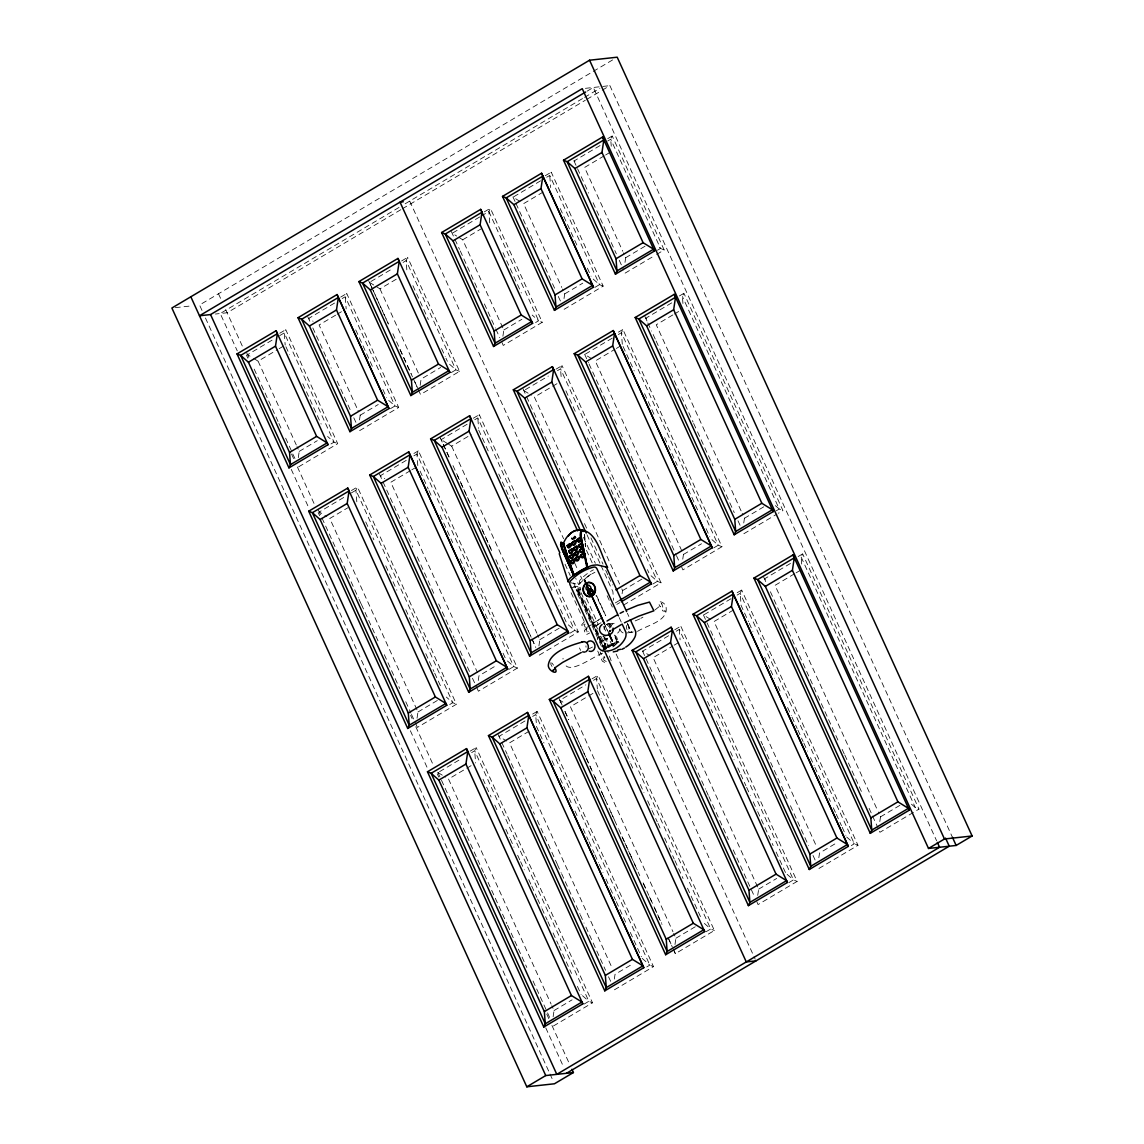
<?xml version="1.0" encoding="UTF-8"?>
<svg xmlns="http://www.w3.org/2000/svg" width="1144" height="1144" viewBox="0 0 1144 1144"><rect width="100%" height="100%" fill="white"/><g stroke="black" fill="none" stroke-linecap="round" stroke-linejoin="round"><path stroke-width="0.75" stroke-dasharray="5 3.75" d="M562.977 659.058L563.077 658.272M298.298 457.643L299.213 451.394L297.011 446.56M359.516 419.891L360.203 415.215L358 410.381M420.177 385.328L421.092 379.093L440.64 367.481M417.045 718.217L417.975 711.983L329.787 518.475L347.833 507.764M502.902 336.25L503.818 330.001L462.705 239.782L458.201 236.994M478.263 680.48L478.964 675.789L497.011 665.079M564.021 298.57L564.707 293.879L562.505 289.046M538.924 645.917L539.839 639.668L537.623 634.791M624.996 262.376L625.697 257.7L623.494 252.867M553.124 1016.787L554.039 1010.552L551.823 1005.69M622.107 593.707L622.579 590.59L620.348 585.714M614.328 979.049L615.029 974.359L633.075 963.648M682.768 559.144L683.454 554.468L595.28 360.961L614.828 349.349M674.989 944.486L675.918 938.237L673.702 933.39M743.757 522.965L744.444 518.275L742.227 513.399M757.714 895.394L758.644 889.16L653.138 657.657L672.701 646.06M818.832 857.714L819.533 853.038L837.58 842.327M879.822 821.535L880.508 816.845L878.306 811.997M605.405 644.658L604.99 643.757M603.86 638.995L605.09 636.707M604.418 657.771L604.132 656.856L604.661 657.786M298.641 466.823L337.695 443.657L285.757 329.687L284.255 332.918L285.171 345.102M359.631 430.63L398.67 407.464L346.732 293.493L345.245 296.739L346.16 308.923M418.318 389.689L420.52 394.508L459.559 371.342L407.622 257.371L406.134 260.618L406.921 271.057M416.13 724.467L417.403 727.398L456.442 704.232L357.443 486.986L355.941 490.218L356.856 502.402M501.973 342.499L503.246 345.431L542.285 322.265L490.347 208.294L488.86 211.526L489.775 223.709M477.119 688.288L478.378 691.219L517.431 668.053L418.418 450.793L416.931 454.039L417.846 466.223M564.135 309.295L603.174 286.129L551.236 172.172L549.749 175.404L550.664 187.587M539.267 655.097L578.321 631.931L479.307 414.671L477.806 417.903L478.607 428.356M656.656 254.411L664.163 249.95L612.226 135.979L610.724 139.225L611.253 146.189M623.494 605.119L661.046 582.839L562.033 365.594L560.546 368.826L561.332 379.279M681.624 566.952L682.882 569.884L721.936 546.718L622.922 329.472L621.421 332.704L622.35 344.887M682.939 303.489L682.41 296.525L683.912 293.279L782.925 510.539L778.406 513.213M553.467 1025.968L592.506 1002.802L476.19 747.561L474.688 750.793L475.618 762.991M614.457 989.789L653.496 966.623L537.179 711.382L535.678 714.614L536.607 726.798L543.986 742.985M673.115 948.791L675.332 953.667L714.385 930.501L598.069 675.26L596.567 678.492L597.354 688.931M756.799 901.644L758.072 904.575L797.111 881.409L680.794 626.168L679.293 629.414L680.094 639.853M818.947 868.453L858 845.287L741.684 590.047L740.182 593.278L741.112 605.476L748.476 621.664M801.701 564.063L801.172 557.099L802.659 553.868L918.989 809.108L879.936 832.274L878.678 829.343M607.407 638.223L606.835 639.396L607.135 638.638C605.548 642.256 609.108 646.517 612.955 645.488L602.688 646.603M604.89 657.843L603.975 657.957L604.075 656.67M609.294 634.405L605.362 625.568L604.804 626.24A5.32 4.533 83.8 0 0 604.676 631.545M610.181 641.341L611.525 644.286L612.083 643.614M584.241 621.893L581.652 624.896L584.184 628.971M586.843 627.613L585.857 628.757L587.158 631.602L586.171 632.746L588.416 631.417M611.153 660.717L607.636 651.065M582.839 580.566L578.607 584.598L568.325 582.139M580.666 582.539L578.607 584.598L575.761 578.378M612.798 646.989C617.116 644.83 619.819 637.251 614.056 635.149L616.945 641.484L603.875 649.249L573.173 582.039M585.113 578.692L587.473 576.905A75.39 59.488 -76.6 0 1 594.894 572.272M654.997 609.924L660.417 605.634L661.704 603.231L662.891 607.593L665.451 611.454L662.834 610.925L660.188 606.549M606.678 638.609L599.57 642.914M602.573 653.195C595.137 655.355 568.725 675.789 564.521 663.391M612.598 59.931L199.542 305.005L202.502 311.511M587.172 91.12L593.307 87.473L936.607 840.769M399.027 207.436L220.234 313.513L237.251 350.85M405.133 203.804L583.054 98.241M584.584 97.34L599.928 88.231M400.843 209.695L227.141 312.755L215.387 314.042M402.388 208.78L585.313 100.257M586.843 99.342L600.686 91.134M602.216 90.219L609.909 85.657L952.451 837.322M279.751 333.247L285.757 329.687M340.726 297.068L346.732 293.493M401.615 260.946L407.622 257.371M484.341 211.855L490.347 208.294M545.23 175.733L551.236 172.172M607.721 138.653L612.226 135.979M272.043 340.168L247.605 354.669L252.095 357.457M279.679 335.635L284.255 332.918L334.034 442.142L337.695 443.657M334.548 303.074L308.594 318.475L313.084 321.264M342.185 298.541L345.245 296.739L395.009 405.948L398.67 407.464M372.401 288.774L369.469 282.353L392.378 268.768M403.074 262.419L406.134 260.618L455.898 369.827L459.559 371.342M479.693 216.96L452.209 233.276L456.699 236.064M481.224 216.059L488.86 211.526L538.624 320.749L542.285 322.265M540.583 180.838L513.084 197.154L520.591 201.802M546.689 177.22L549.749 175.404L599.513 284.627L603.174 286.129M600.042 145.56L574.073 160.961L577.077 162.82M607.678 141.027L610.724 139.225L660.503 248.434L664.163 249.95M253.596 358.387L258.101 361.175L277.649 349.563M279.165 348.677L283.669 346.003M335.635 315.172L319.09 324.982L357.271 408.766M337.137 314.271L341.656 311.597M369.469 282.353L379.98 288.86L399.528 277.263M462.705 239.782L480.752 229.072M543.143 192.049L523.594 203.661L561.775 287.43M604.132 155.87L584.57 167.467L622.751 251.251M605.634 154.983L610.152 152.295M299.213 451.394L317.274 440.683M360.203 415.215L378.249 404.504M503.818 330.001L521.864 319.29M564.707 293.879L582.754 283.169M625.697 257.7L645.245 246.089M330.973 443.943L334.034 442.142L327.584 436.465M390.433 408.665L395.009 405.948L387.287 399.142M451.322 372.544L455.898 369.827L448.162 363.02L445.96 358.186M535.578 322.565L538.624 320.749L532.189 315.072M594.937 287.344L599.513 284.627L591.777 277.82M657.442 250.25L660.503 248.434L656.642 245.03M625.124 273.116L655.154 255.298M351.422 490.547L357.443 486.986M413.913 453.467L418.418 450.793M473.301 418.232L479.307 414.671M556.027 369.154L562.033 365.594M618.418 332.146L622.922 329.472M679.407 295.953L683.912 293.279M343.715 497.468L319.29 511.969L326.784 516.616M351.351 492.935L355.941 490.218L452.781 702.716L456.442 704.232M406.234 460.374L380.28 475.775L384.77 478.564M413.871 455.841L416.931 454.039L513.77 666.537L517.431 668.053M467.124 424.252L441.155 439.653L442.642 442.9M474.76 419.719L477.806 417.903L574.66 630.415L578.321 631.931M525.411 389.661L548.319 376.076M557.486 370.642L560.546 368.826L657.385 581.324L661.046 582.839M612.269 338.138L584.77 354.454L592.277 359.102M618.375 334.52L621.421 332.704L718.275 545.202L721.936 546.718M671.728 302.86L645.759 318.261L648.762 320.12M410.324 470.684L390.776 482.282L477.477 672.543M411.826 469.798L416.344 467.109M448.662 444.301L451.666 446.16L471.214 434.563M556.956 383.698L534.391 397.082L619.605 584.083M616.33 348.462L620.849 345.788M672.801 314.957L656.256 324.767L741.484 511.768M674.317 314.057L678.821 311.382M580.423 587.287L574.774 590.619L577.377 590.347L604.175 649.148M601.358 646.117L576.276 591.076L580.637 588.488M580.222 589.246L576.276 591.076M598.498 620.048L592.678 623.494L577.834 590.905L580.737 589.189M417.975 711.983L437.523 700.371M539.839 639.668L559.402 628.07M622.579 590.59L642.127 578.978M683.454 554.468L701.515 543.757M744.444 518.275L764.006 506.678M615.343 602.917L619.934 600.2M616.831 604.389L619.833 602.602M449.721 704.532L452.781 702.716L446.332 697.053M509.18 669.254L513.77 666.537L506.034 659.731M570.069 633.132L574.66 630.415L566.923 623.609L558.772 605.719M652.809 584.041L657.385 581.324L649.649 574.517L647.433 569.64M713.684 547.919L718.275 545.202L710.538 538.395M776.204 510.839L779.264 509.023L782.925 510.539M602.33 617.517L592.678 623.494M743.872 533.705L776.905 514.099M587.129 627.227L591.548 624.61M587.115 628.557L584.255 630.601L586.143 634.748L589.732 632.932M601.015 622.722L593.75 627.026L598.627 624.381M602.831 649.363L616.945 641.484M594.265 626.969L604.389 649.191L618.504 641.326L618.976 642.37L610.524 647.39M602.302 651.022L618.504 641.326M470.184 751.122L476.19 747.561M532.675 714.056L537.179 711.382M592.063 678.821L598.069 675.26M674.788 629.743L680.794 626.168M737.179 592.721L741.684 590.047M798.154 556.542L802.659 553.868M439.568 771.642L460.946 758.958M471.643 752.609L474.688 750.793L588.845 1001.286L592.506 1002.802M524.996 720.963L499.027 736.364L506.52 741.012M532.632 716.43L535.678 714.614L649.835 965.107L653.496 966.623M562.119 705.09L559.917 700.242L585.871 684.841M593.507 680.308L596.567 678.492L710.724 928.985L714.385 930.501M668.611 635.749L642.642 651.15L650.135 655.798M676.247 631.216L679.293 629.414L793.45 879.893L797.111 881.409M731.016 598.727L703.531 615.029L711.025 619.676M737.122 595.094L740.182 593.278L854.339 843.771L858 845.287M790.475 563.449L764.521 578.85L767.51 580.709M471.099 765.665L448.534 779.05L551.093 1004.074M529.086 731.259L509.523 742.871L612.069 967.895M592.978 693.35L570.413 706.749L672.958 931.759M674.202 645.159L678.721 642.485M733.59 609.938L714.028 621.535L816.573 846.56M794.565 573.745L775.017 585.356L877.562 810.367M796.081 572.858L800.586 570.184M554.039 1010.552L572.086 999.842M675.918 938.237L695.466 926.64M758.644 889.16L776.69 878.449M880.508 816.845L900.071 805.247M584.269 1004.003L588.845 1001.286L582.41 995.623M646.775 966.923L649.835 965.107L642.099 958.3M706.134 931.702L710.724 928.985L702.988 922.178M788.874 882.625L793.45 879.893L787 874.231M851.279 845.588L854.339 843.771L846.603 836.965M640.826 618.346L642.914 617.174M605.476 643.972L604.833 644.487L603.789 641.741M589.046 648.805L592.435 647.046M639.782 618.933L633.619 621.564M604.475 657.385L604.633 657.214M633.161 631.917L630.873 632.46A5.32 4.533 83.8 0 1 627.698 630.673M637.48 631.402C646.803 625.296 667.796 621.335 666.165 607.85C666.165 601.873 654.726 598.498 660.217 606.62M585.113 624.152L583.84 624.338L585.142 627.184L586.4 626.998M585.413 88.331L609.909 85.657M175.347 307.65L190.891 305.948M573.559 586.557L577.749 586.615L580.251 590.976M570.556 587.659L575.217 587.201L577.062 588.459L604.561 648.762M577.834 590.905L578.864 590.79L605.433 649.077L604.389 649.191M607.607 623.966L614.199 623.251M627.112 632.904L636.207 631.917M618.976 642.37L616.387 642.656L615.915 641.598M611.525 644.286L611.325 644.658A5.32 4.533 83.8 0 1 608.093 645.974M606.234 661.489L603.932 660.217L600.114 651.88M604.633 662.433L602.33 661.16L597.039 649.577M550.192 663.034L552.052 663.12L553.539 665.179M911.453 804.189L915.329 807.592L918.989 809.108M606.678 624.495L609.652 627.141L610.067 629.843M523.895 390.576L531.388 395.223M447.161 443.371L441.155 439.653L440.268 437.837L442.485 442.699M559.917 700.242L562.919 702.101M438.038 772.543L445.545 777.191M775.389 505.619L779.264 509.023L682.41 296.525M580.609 650.407L579.479 647.947M550.736 664.149L552.009 666.466M801.172 557.099L915.329 807.592M573.916 160.761L588.717 193.093M593.107 202.731L616.344 253.854M619.261 260.274L623.652 269.912M644.873 316.445L647.247 321.507M647.819 322.937L651.522 331.045M653.152 334.491L655.369 339.353M656.113 340.969L693.078 422.079M693.636 423.452L695.852 428.314M697.511 431.817L713.041 465.88M718.947 478.864L734.262 512.626M737.966 520.734L740.382 525.897M763.62 577.034L766.723 583.697M770.413 591.777L816.959 694.079M817.703 695.709L839.196 742.856M842.156 749.363L844.372 754.239M844.787 754.997L861.732 792.163M869.097 808.322L871.313 813.184M872.529 816.015L877.934 827.727M560.217 208.537L577.105 245.588M587.372 268.154L591.048 276.204M623.094 346.518L634.205 370.913M644.587 393.679L654.211 414.814M664.592 437.58L677.191 465.222M684.598 481.481L698.684 512.383M706.091 528.642L709.795 536.765M749.22 623.28L752.909 631.374M764.707 657.271L769.883 668.611M770.613 670.227L774.302 678.321M777.991 686.414L780.208 691.276M787.587 707.464L791.276 715.558M792.005 717.174L797.168 728.499M797.911 730.129L803.074 741.455M803.817 743.071L807.507 751.165M810.452 757.643L814.142 765.736M814.885 767.352L824.466 788.402M825.21 790.018L830.372 801.358M833.318 807.821L835.535 812.683M836.278 814.299L841.441 825.639M842.184 827.255L845.874 835.349M512.927 196.94L515.286 201.973M516.015 203.575L535.778 246.947M541.641 259.788L555.541 290.304M558.286 296.453L560.674 301.544M584.613 354.254L588.474 362.562M589.046 363.978L617.302 425.825M620.262 432.318L638.552 472.601M643.171 482.596L659.988 519.619M664.621 529.643L675.704 553.968M676.447 555.598L679.407 562.09M703.374 614.843L714.571 639.267M717.517 645.731L762.648 744.901M763.391 746.531L787.101 798.555M790.433 805.734L808.579 845.688M813.026 855.455L815.243 860.331M503.002 252.71L521.349 292.993M565.908 390.776L575.546 411.911M587.401 437.923L597.039 459.073M607.407 481.838L621.492 512.726M627.413 525.739L632.603 537.122M633.347 538.752L641.498 556.627M684.641 651.308L689.803 662.648M693.493 670.741L695.709 675.589M699.399 683.683L701.615 688.545M707.521 701.486L712.683 712.826M716.373 720.92L718.575 725.782M719.319 727.398L723.008 735.492M730.387 751.679L734.076 759.773M737.766 767.867L739.982 772.729M740.711 774.345L745.874 785.671M746.617 787.286L750.307 795.38M753.252 801.858L756.942 809.952M757.686 811.582L773.172 845.573M776.132 852.051L785.714 873.086M627.37 613.241L628.857 616.473M451.308 231.46L459.531 249.335M460.26 250.936L479.107 292.449M484.412 303.947L495.395 328.042M495.924 329.372L499.785 337.68M522.994 388.76L560.117 470.055M563.077 476.547L580.079 513.856M584.512 523.594L586.729 528.457M590.962 537.909L602.988 564.149M605.748 570.341L607.964 575.203M608.694 576.819L612.397 584.927M642.485 650.965L657.371 683.483M661.79 693.178L705.462 789.145M706.206 790.776L708.422 795.652M708.923 796.596L728.428 839.553M733.232 849.935L754.582 896.796M586.958 534.734L600.3 563.992M601.043 565.622L612.898 591.648L613.556 600.343M627.513 623.58L631.617 632.403M627.37 623.78L631.302 632.432M583.511 537.322L595.338 563.277M619.176 617.546L621.392 622.408M586.457 550.321L592.377 563.291M607.149 595.709L612.326 607.064M596.567 595.566L605.748 615.744L596.038 595.624M609.509 623.981L610.953 627.155M614.571 635.092L617.46 641.427M608.994 624.038L610.438 627.212M605.133 625.782L609.151 634.419M409.724 201.087L563.606 538.767M574.703 563.12L577.663 569.612M580.623 576.104L582.11 579.35M603.56 626.44L605.777 631.302M616.144 654.039L755.226 959.244M586.429 598.441L598.226 624.352M603.403 635.692L608.565 647.032A8.208 6.993 83.8 0 0 609.251 647.847M580.98 592.606L598.012 629.958M600.972 636.45L606.892 649.434M565.036 564.178L570.212 575.546M571.128 592.749L585.199 623.594M412.927 285.685L428.342 319.519M441.555 348.52L445.231 356.57M478.735 430.101L485.399 444.73M486.143 446.36L488.374 451.236M498.741 474.002L509.866 498.398M518.747 517.903L529.872 542.299M538.767 561.818L552.838 592.706M597.497 690.676L601.172 698.769M609.294 716.587L611.511 721.435M617.402 734.391L622.579 745.716M626.268 753.81L629.958 761.904M630.687 763.534L632.904 768.382M640.283 784.569L643.972 792.663M647.661 800.757L651.351 808.851M652.08 810.481L657.242 821.807M657.986 823.423L660.202 828.285M664.621 837.994L668.311 846.088M669.054 847.704L674.216 859.044M674.96 860.66L683.068 878.463M687.501 888.173L701.515 918.932M379.98 288.86L419.619 375.861M451.666 446.16L536.879 633.161M373.13 290.39L388.502 324.124M392.892 333.748L411.197 373.902M414.857 381.939L418.518 389.975M443.371 444.516L450.035 459.116M452.995 465.608L471.471 506.163M474.431 512.655L491.434 549.964M495.867 559.688L511.397 593.765M517.303 606.735L531.345 637.551M532.089 639.181L535.792 647.289M565.064 711.554L568.754 719.633M571.7 726.097L591.577 769.726M594.537 776.19L614.414 819.833M618.832 829.529L637.251 869.926M643.142 882.853L661.547 923.251M668.911 939.41L671.857 945.874M368.582 280.537L370.77 285.356M371.5 286.958L388.331 323.881M400.028 349.563L412.469 376.848M413.198 378.464L417.589 388.088M443.214 444.33L449.864 458.916M457.257 475.132L471.299 505.934M478.678 522.15L491.977 551.337M501.587 572.4L511.196 593.479M511.94 595.109L514.156 599.971M523.022 619.419L531.145 637.251M531.888 638.881L535.578 646.989M559.016 698.426L561.976 704.918M564.95 711.425L568.654 719.562M573.101 729.314L585.685 756.942M586.429 758.572L596.811 781.338M597.54 782.954L602.731 794.336M603.474 795.967L607.178 804.089M610.882 812.226L613.842 818.732M614.585 820.348L618.289 828.485M621.993 836.607L624.224 841.484M624.953 843.114L630.144 854.496M630.887 856.112L639.782 875.632M643.486 883.754L645.702 888.631M649.406 896.767L651.622 901.644M654.597 908.136L662.004 924.395M667.924 937.408L672.372 947.16M355.712 329.872L372.601 366.924M382.882 389.475L386.543 397.54M420.077 471.099L428.228 488.988M428.971 490.619L431.188 495.495M440.082 515L452.681 542.642M460.088 558.915L472.687 586.557M481.581 606.063L489.732 623.952M490.476 625.582L495.667 636.965M503.074 653.224L505.291 658.1M552.094 760.803L554.311 765.651M560.217 778.606L565.379 789.932M569.068 798.026L571.271 802.888M574.96 810.982L577.177 815.844M583.082 828.785L588.245 840.125M588.988 841.741L594.151 853.081M594.88 854.697L598.569 862.79M599.313 864.406L603.002 872.5M605.948 878.978L609.638 887.072M610.381 888.688L615.543 900.028M616.287 901.644L625.868 922.679M630.301 932.403L641.369 956.684M307.693 316.659L310.053 321.693M312.812 327.899L331.274 368.268M337.137 381.124L351.036 411.64M353.782 417.789L356.17 422.88M379.379 473.959L382.496 480.652M383.068 482.067L412.798 547.161M417.231 556.885L434.791 595.566M438.681 603.932L454.197 637.994M454.74 639.339L456.957 644.201M460.117 650.979L469.726 672.057M472.472 678.249L476.376 686.657M498.126 734.548L501.244 741.212M501.83 742.67L507.135 754.139M507.764 755.683L518.132 778.435M518.918 779.994L534.434 814.213M537.322 820.391L557.214 864.035M557.4 864.607L561.103 872.729M561.632 873.73L580.037 914.127M580.365 915L584.069 923.136M585.928 927.055L605.562 970.284M608.522 976.776L610.967 982.01M285.914 346.718L289.589 354.769M302.803 383.769L321.149 424.052M365.751 521.921L373.902 539.811M385.757 565.822L396.882 590.218M405.777 609.723L418.375 637.365M425.782 653.639L433.933 671.514M434.677 673.144L441.341 687.787M482.997 779.178L491.105 796.982M494.794 805.076L497.011 809.938M505.862 829.357L509.552 837.451M510.296 839.067L513.985 847.161M517.674 855.254L519.876 860.116M520.62 861.732L524.309 869.826M528.728 879.55L530.945 884.398M531.688 886.014L536.851 897.354M537.594 898.969L541.284 907.063M542.013 908.679L547.175 920.019M547.919 921.635L550.135 926.497M553.081 932.961L558.243 944.3M558.987 945.916L571.528 973.444M577.42 986.385L581.109 994.479M258.101 361.175L296.282 444.944M246.704 352.852L249.792 359.488M254.182 369.126L278.349 422.122M278.893 423.48L281.081 428.299M285.671 438.181L292.249 452.638M292.792 453.982L295.181 459.059M318.389 510.152L358.472 597.94M359.03 599.313L361.247 604.189M361.418 604.432L378.421 641.741M384.341 654.711L399.671 688.488M405.777 701.758L410.953 713.112M411.482 714.428L415.386 722.836M437.88 772.357L483.826 873.158M484.441 874.359L506.792 923.551M507.536 925.181L526.798 967.438M533.047 981.023L549.992 1018.189M218.49 293.765L221.364 300.1M225.697 309.595L242.671 346.846M246.375 354.969L247.862 358.215M291.505 453.996L293.722 458.873M297.426 466.981L314.443 504.332M318.146 512.441L319.619 515.687M410.624 715.372L412.112 718.618M415.801 726.74L433.562 765.708M437.265 773.816L438.738 777.062M546.76 1014.099L548.977 1018.961M551.937 1025.453L569.698 1064.42M291.248 469.369L309.009 508.322M410.367 730.744L427.384 768.082M545.759 1027.841L563.52 1066.794M205.462 318.018L549.263 1072.4M550.007 1074.03L552.967 1080.537M674.073 950.736L675.332 953.667M584.57 534.42L585.642 546.474M584.355 534.834L585.428 546.789M586.057 647.232A5.32 4.533 83.8 0 1 585.942 645.845M597.282 639.711A5.32 4.533 83.8 0 1 600.571 636.207M602.917 636.364A5.32 4.533 83.8 0 1 606.106 642.413A5.32 4.533 83.8 0 1 601.515 646.703M579.779 583.869A3.489 2.974 83.8 0 1 580.337 579.722L582.325 577.749A61.862 52.71 83.8 0 1 593.45 569.812M587.158 576.833A73.473 62.605 83.8 0 1 594.551 572.186M606.506 624.424A5.32 4.533 83.8 0 1 612.655 626.812M610.896 626.769A5.32 4.533 83.8 0 1 617.617 624.023M619.791 628.785A5.32 4.533 83.8 0 1 615.129 633.747M627.012 629.529A5.32 4.533 83.8 0 1 626.64 625.482M623.122 632.918A5.32 4.533 83.8 0 1 620.005 628.943M627.713 624.367A5.32 4.533 83.8 0 1 627.541 631.86M604.59 643.714C604.475 646.861 607.178 642.914 604.59 643.714"/><path stroke-width="1.5" d="M592.678 592.892L592.034 594.194A2.717 2.317 83.8 0 1 590.39 594.98L588.559 594.051A3.117 2.646 83.8 0 1 587.83 591.934L588.431 589.889A2.717 2.317 83.8 0 1 590.132 589.103L591.434 589.532M561.118 543.071L562.505 548.634L574.059 575.06L575.818 574.131A74.174 52.624 -64.9 0 1 585.799 568.211L590.404 565.965A7.708 2.059 -7.4 0 1 593.064 565.293L593.65 565.207A8.666 2.073 -5.1 0 1 597.34 564.922L607.621 567.381C600.486 554.783 596.639 526.969 576.404 530.173C573.687 530.773 570.127 533.075 568.411 535.95M590.676 591.477L589.932 592.721M593.021 592.106L592.363 594.165A2.717 2.317 83.8 0 1 590.662 594.952L588.903 594.022A3.117 2.646 83.8 0 1 588.116 591.906L588.388 590.447M592.621 592.907L592.735 592.134A3.117 2.646 83.8 0 0 591.948 590.032L591.376 589.546M587.83 591.934L587.844 591.191L588.116 591.906M328.013 444.701L327.113 442.885L316.616 436.379L275.504 346.16L277.348 333.676L276.076 330.745L237.022 353.911L288.96 467.867L328.013 444.701L276.076 330.745M389.003 408.522L388.102 406.706L377.606 400.2L336.493 309.981L338.324 297.483L337.065 294.551L298.012 317.717L349.95 431.688L389.003 408.522L337.065 294.551M446.761 705.29L445.874 703.474L435.378 696.968L347.19 503.46L349.02 490.976L347.762 488.045L308.708 511.211L407.722 728.456L446.761 705.29L347.762 488.045M449.892 372.401L448.991 370.584L438.495 364.078L397.368 273.859L399.213 261.361L397.94 258.43L358.901 281.596L410.839 395.567L449.892 372.401L397.94 258.43M507.75 669.111L506.849 667.295L496.353 660.789L408.165 467.281L410.01 454.783L408.751 451.851L369.698 475.017L468.711 692.277L507.75 669.111L408.751 451.851M532.618 323.323L531.717 321.507L521.221 315L480.108 224.767L481.939 212.283L480.68 209.352L441.627 232.518L493.564 346.489L532.618 323.323L480.68 209.352M568.639 632.975L567.739 631.159L557.242 624.667L469.054 431.159L470.899 418.661L469.626 415.73L430.587 438.896L529.601 656.141L568.639 632.975L469.626 415.73M593.507 287.187L592.606 285.371L582.11 278.864L540.983 188.646L542.828 176.162L541.57 173.23L502.516 196.396L554.454 310.353L593.507 287.187L541.57 173.23M582.839 1003.86L581.938 1002.044L571.442 995.537L465.937 764.049L467.782 751.551L466.509 748.619L427.47 771.785L543.786 1027.026L582.839 1003.86L466.509 748.619M621.335 601.715L651.365 583.898L650.478 582.082L639.968 575.575L551.794 382.067L553.624 369.583L552.366 366.652L513.313 389.818L577.591 530.859M654.482 251.008L653.596 249.192L643.1 242.685L601.973 152.467L603.817 139.968L602.545 137.037L563.506 160.203L615.443 274.174L654.482 251.008L602.545 137.037M643.815 967.681L642.928 965.865L632.432 959.358L526.926 727.856L528.771 715.372L527.498 712.44L488.459 735.606L604.776 990.847L643.815 967.681L527.498 712.44M712.254 547.776L711.353 545.96L700.857 539.453L612.669 345.946L614.514 333.462L613.241 330.53L574.202 353.682L673.215 570.942L712.254 547.776L613.241 330.53M704.704 931.559L703.803 929.743L693.307 923.237L587.816 691.734L589.66 679.25L588.388 676.318L549.334 699.484L665.665 954.725L704.704 931.559L588.388 676.318M773.244 511.597L772.343 509.781L761.847 503.274L673.659 309.767L675.503 297.268L674.231 294.337L635.192 317.503L734.191 534.763L773.244 511.597L674.231 294.337M787.429 882.467L786.543 880.651L776.047 874.145L670.541 642.656L672.386 630.158L671.113 627.227L632.074 650.393L748.39 905.633L787.429 882.467L671.113 627.227M848.319 846.346L847.418 844.529L836.922 838.023L731.431 606.52L733.275 594.036L732.003 591.105L692.949 614.271L809.28 869.511L848.319 846.346L732.003 591.105M909.308 810.166L908.407 808.35L897.911 801.844L792.42 570.341L794.251 557.857L792.992 554.926L753.939 578.092L870.269 833.332L909.308 810.166L792.992 554.926M575.203 537.766L574.746 536.393L575.732 537.766M560.932 542.313L561.604 548.491L573.83 575.604L563.606 543.457M560.946 543.157L563.491 543.243M586.886 567.453L580.938 539.425C578.821 533.147 581.595 527.813 583.798 531.302M559.244 553.667L568.325 582.139A8.666 4.19 -31.7 0 1 568.825 579.922L569.054 579.536A7.708 3.575 -28.9 0 1 570.684 577.663L574.059 575.06L563.306 543.729C566.023 536.236 573.401 528.213 582.124 530.487M288.96 467.867L290.462 464.636L289.546 452.452L248.42 362.233L240.683 355.412L237.022 353.911M349.95 431.688L351.451 428.457L350.522 416.273L309.409 326.04L301.673 319.233L298.012 317.717M410.839 395.567L412.341 392.335L411.411 380.137L370.298 289.918L362.562 283.111L358.901 281.596M493.564 346.489L495.066 343.243L494.137 331.059L453.024 240.841L445.288 234.034L441.627 232.518M554.454 310.353L555.955 307.121L555.026 294.938L513.913 204.704L506.177 197.898L502.516 196.396M615.443 274.174L616.945 270.942L616.015 258.758L574.903 168.525L567.167 161.719L563.506 160.203M407.722 728.456L409.223 725.224L408.294 713.027L320.106 519.519L312.369 512.712L308.708 511.211M468.711 692.277L470.198 689.031L469.283 676.848L381.095 483.34L373.359 476.533L369.698 475.017M529.601 656.141L531.088 652.909L530.173 640.726L441.984 447.218L434.248 440.411L430.587 438.896M673.215 570.942L674.703 567.71L673.787 555.512L585.599 362.005L577.863 355.198L574.202 353.682M734.191 534.763L735.692 531.517L734.763 519.333L646.589 325.825L638.852 319.019L635.192 317.503M543.786 1027.026L545.288 1023.794L544.358 1011.611L438.867 780.108L431.131 773.301L427.47 771.785M604.776 990.847L606.277 987.601L605.348 975.417L499.842 743.929L492.12 737.122L488.459 735.606M665.665 954.725L667.152 951.479L666.237 939.295L560.732 707.793L552.995 700.986L549.334 699.484M748.39 905.633L749.892 902.401L748.962 890.218L643.457 658.715L635.735 651.908L632.074 650.393M809.28 869.511L810.767 866.28L809.852 854.082L704.346 622.593L696.624 615.787L692.949 614.271M870.269 833.332L871.757 830.086L870.841 817.903L765.336 586.414L757.6 579.608L753.939 578.092M610.038 630.458L609.309 631.803L610.195 631.245M588.116 590.476L588.76 589.846A2.717 2.317 83.8 0 1 590.461 589.06L592.234 589.989M602.13 624.467C595.438 629.686 602.716 638.352 609.723 634.377A5.32 4.533 83.8 0 0 613.084 628.113M567.596 545.631C567.753 552.638 575.789 540.183 568.711 544.959M589.732 591.505L590.733 591.477M586.057 651.637L587.759 649.821A5.32 4.533 83.8 0 0 584.012 641.598C572.243 644.644 549.906 651.551 548.333 665.021C547.618 671.099 560.131 676.447 554.711 667.51L555.255 668.754M607.021 621.006L616.945 615.086M612.026 630.101L621.278 624.581M585.642 92.02L210.553 314.571L199.485 315.773L582.253 88.674L928.513 848.462L956.155 845.445L972.114 835.978L617.202 57.2L589.56 60.217L171.886 308.022L526.798 1086.8L554.44 1083.783L573.401 1072.543L571.914 1069.297M277.348 333.676L240.683 355.412L290.462 464.636L327.113 442.885M399.213 261.361L362.562 283.111L412.341 392.335L448.991 370.584M481.939 212.283L445.288 234.034L495.066 343.243L531.717 321.507M603.817 139.968L567.167 161.719L616.945 270.942L653.596 249.192M248.42 362.233L275.504 346.16M309.409 326.04L336.493 309.981M370.298 289.918L397.368 273.859M453.024 240.841L480.108 224.767M513.913 204.704L540.983 188.646M574.903 168.525L601.973 152.467M289.546 452.452L316.616 436.379M350.522 416.273L377.606 400.2M411.411 380.137L438.495 364.078M494.137 331.059L521.221 315M555.026 294.938L582.11 278.864M616.015 258.758L643.1 242.685M349.02 490.976L312.369 512.712L409.223 725.224L445.874 703.474M470.899 418.661L434.248 440.411L531.088 652.909L567.739 631.159M553.624 369.583L516.974 391.334L513.313 389.818M675.503 297.268L638.852 319.019L735.692 531.517L772.343 509.781M320.106 519.519L347.19 503.46M381.095 483.34L408.165 467.281M441.984 447.218L469.054 431.159M580.551 530.83L516.974 391.334L524.71 398.141L551.794 382.067M585.599 362.005L612.669 345.946M646.589 325.825L673.659 309.767M581.452 543.886C576.733 544.716 580.28 550.636 583.297 545.388M584.112 550.507C580.079 556.041 577.906 547.962 583.554 548.419M408.294 713.027L435.378 696.968M469.283 676.848L496.353 660.789M530.173 640.726L557.242 624.667M615.901 589.861L639.968 575.575M673.787 555.512L700.857 539.453M734.763 519.333L761.847 503.274M619.934 600.2L650.478 582.082M612.383 640.983L609.294 634.405M467.782 751.551L431.131 773.301L545.288 1023.794L581.938 1002.044M589.66 679.25L552.995 700.986L667.152 951.479L703.803 929.743M672.386 630.158L635.735 651.908L749.892 902.401L786.543 880.651M794.251 557.857L757.6 579.608L871.757 830.086L908.407 808.35M438.867 780.108L465.937 764.049M499.842 743.929L526.926 727.856M560.732 707.793L587.816 691.734M643.457 658.715L670.541 642.656M704.346 622.593L731.431 606.52M765.336 586.414L792.42 570.341M544.358 1011.611L571.442 995.537M605.348 975.417L632.432 959.358M666.237 939.295L693.307 923.237M748.962 890.218L776.047 874.145M809.852 854.082L836.922 838.023M870.841 817.903L897.911 801.844M526.798 1086.8L545.745 1075.56L573.401 1072.543M928.513 848.462L944.458 838.995L972.114 835.978M566.48 1073.301L949.248 846.202L945.545 838.08M620.119 613.313L623.509 611.554M624.452 622.808L638.581 616.201L653.896 610.796L649.477 602.087L637.766 605.362L627.041 609.838M621.893 649.334L624.467 648.019M587.501 567.152L585.413 568.096A74.174 52.624 -64.9 0 0 575.432 574.016L573.602 575.303L562.648 550.307M581.266 652.495L562.633 662.405L555.898 667.095L553.181 670.827L553.124 669.969M580.938 539.425L581.481 530.215L584.369 530.959M613.255 651.894L617.688 650.95M403.274 201.787L400.042 202.145L559.845 552.809M755.969 960.874L746.288 961.932L604.976 651.837M608.551 634.462L609.723 634.377M584.956 652.094L582.611 651.923M560.517 544.887L561.218 542.342L563.563 543.186M584.184 531.431L581.295 530.573L580.666 535.578L587.415 567.295L587.201 563.706M590.333 592.821L589.603 592.263M590.79 589.217A9.252 7.879 83.8 0 0 588.345 591.105L586.314 589.374A3.117 2.646 83.8 0 1 586.171 587.101L587.372 585.442A2.717 2.317 83.8 0 1 589.231 585.37L590.647 586.929A3.117 2.646 83.8 0 1 590.79 589.217L590.19 589.088A2.717 2.317 83.8 0 0 588.488 589.889M563.334 543.429L560.774 542.513L562.062 548.905M573.444 575.489L562.977 543.6L563.677 543.886M582.053 530.516L584.041 531.431M952.451 837.322L956.155 845.445M589.56 60.217L944.458 838.995M937.351 842.384L939.567 847.261L556.799 1074.345L210.553 314.571M552.366 366.652L651.365 583.898M626.64 611.611L606.706 567.896A3.489 2.974 83.8 0 0 605.877 566.723M630.33 619.719L635.492 631.045A8.208 6.993 83.8 0 1 634.677 637.566L633.905 638.953A28.414 24.21 83.8 0 1 625.711 647.118M524.71 398.141L586.214 533.104M618.446 615.93L597.039 568.954A3.489 2.974 83.8 0 0 593.736 567.081L591.176 567.796A61.862 52.71 83.8 0 0 572.643 578.807L570.656 580.78A3.489 2.974 83.8 0 0 570.098 584.927L598.884 648.076A8.208 6.993 83.8 0 0 604.032 651.065L605.462 651.15A28.414 24.21 83.8 0 0 624.238 640.011L624.996 638.624A8.208 6.993 83.8 0 0 625.811 632.103L622.136 624.023M604.633 623.981L584.312 579.579L604.49 624.181M609.066 634.419L612.197 641.098M190.833 296.782L545.745 1075.56M573.73 575.103L562.19 549.22M562.29 548.963L561.561 546.918M572.701 539.081L571.785 538.152L572.272 539.067M561.532 546.961L561.018 544.887M581.524 539.296L587.473 567.31M586.958 563.849L587.272 567.252M581.738 642.141A5.32 4.533 83.8 0 1 582.839 641.698M587.358 642.199A5.32 4.533 83.8 0 1 594.894 645.116A5.32 4.533 83.8 0 1 589.189 651.208M620.591 649.306A28.414 24.21 83.8 0 1 617.889 649.878M588.559 594.051A3.117 2.646 83.8 0 1 587.773 591.948M592.306 589.789A3.117 2.646 83.8 0 1 593.092 591.906M591.891 590.032A3.117 2.646 83.8 0 1 592.678 592.149M573.759 538.195C574.388 541.183 573.516 535.178 573.759 538.195M569.197 551.165C570.541 559.116 577.677 543.5 569.197 551.165M572.229 542.899C573.873 550.979 580.294 534.992 572.229 542.899M570.012 556.299C571.028 564.078 578.936 548.963 570.069 556.241M573.902 548.391C575.704 556.484 582.01 540.583 573.945 548.333M570.913 561.418C572.443 569.426 579.422 553.725 570.913 561.418M577.477 539.782C579.007 547.79 585.985 532.089 577.477 539.782M574.717 553.51C576.09 561.475 583.125 545.845 574.717 553.51M575.604 558.629C577.205 566.666 583.683 550.865 575.661 558.572M580.852 555.512C582.711 563.663 588.946 547.576 580.852 555.512M567.138 545.645C568.468 552.037 573.988 538.867 567.138 545.645M568.797 551.136C570.098 557.5 575.661 544.43 568.84 551.093M571.828 542.857C573.044 549.149 579.036 536.35 571.871 542.814M569.612 556.256C570.556 562.448 577.191 549.921 569.655 556.213M573.487 548.348C574.817 554.754 580.351 541.527 573.487 548.348M577.077 539.739C578.406 546.146 583.941 532.932 577.077 539.739M570.513 561.375C571.385 567.581 578.006 554.94 570.513 561.375M574.302 553.467C575.418 559.731 581.409 546.989 574.345 553.424M578.735 545.23C579.851 551.494 585.857 538.752 578.793 545.188M575.203 558.587C576.69 564.993 582.053 551.923 575.246 558.544M579.55 550.35C581.081 556.813 586.414 543.529 579.55 550.35M580.451 555.483C581.781 561.89 587.315 548.662 580.451 555.483M338.324 297.483L301.673 319.233L351.451 428.457L388.102 406.706L338.324 297.483M542.828 176.162L506.177 197.898L555.955 307.121L592.606 285.371L542.828 176.162M410.01 454.783L373.359 476.533L470.198 689.031L506.849 667.295L410.01 454.783M614.514 333.462L577.863 355.198L674.703 567.71L711.353 545.96L614.514 333.462M528.771 715.372L492.12 737.122L606.277 987.601L642.928 965.865L528.771 715.372M733.275 594.036L696.624 615.787L810.767 866.28L847.418 844.529L733.275 594.036M583.898 586.214A7.136 6.092 83.8 0 0 589.918 596.61A7.136 6.092 83.8 0 0 594.422 585.628A7.136 6.092 83.8 0 0 583.898 586.214M583.626 586.243A7.136 6.092 83.8 0 0 589.632 596.639A7.136 6.092 83.8 0 0 594.151 585.656A7.136 6.092 83.8 0 0 583.626 586.243"/></g></svg>
